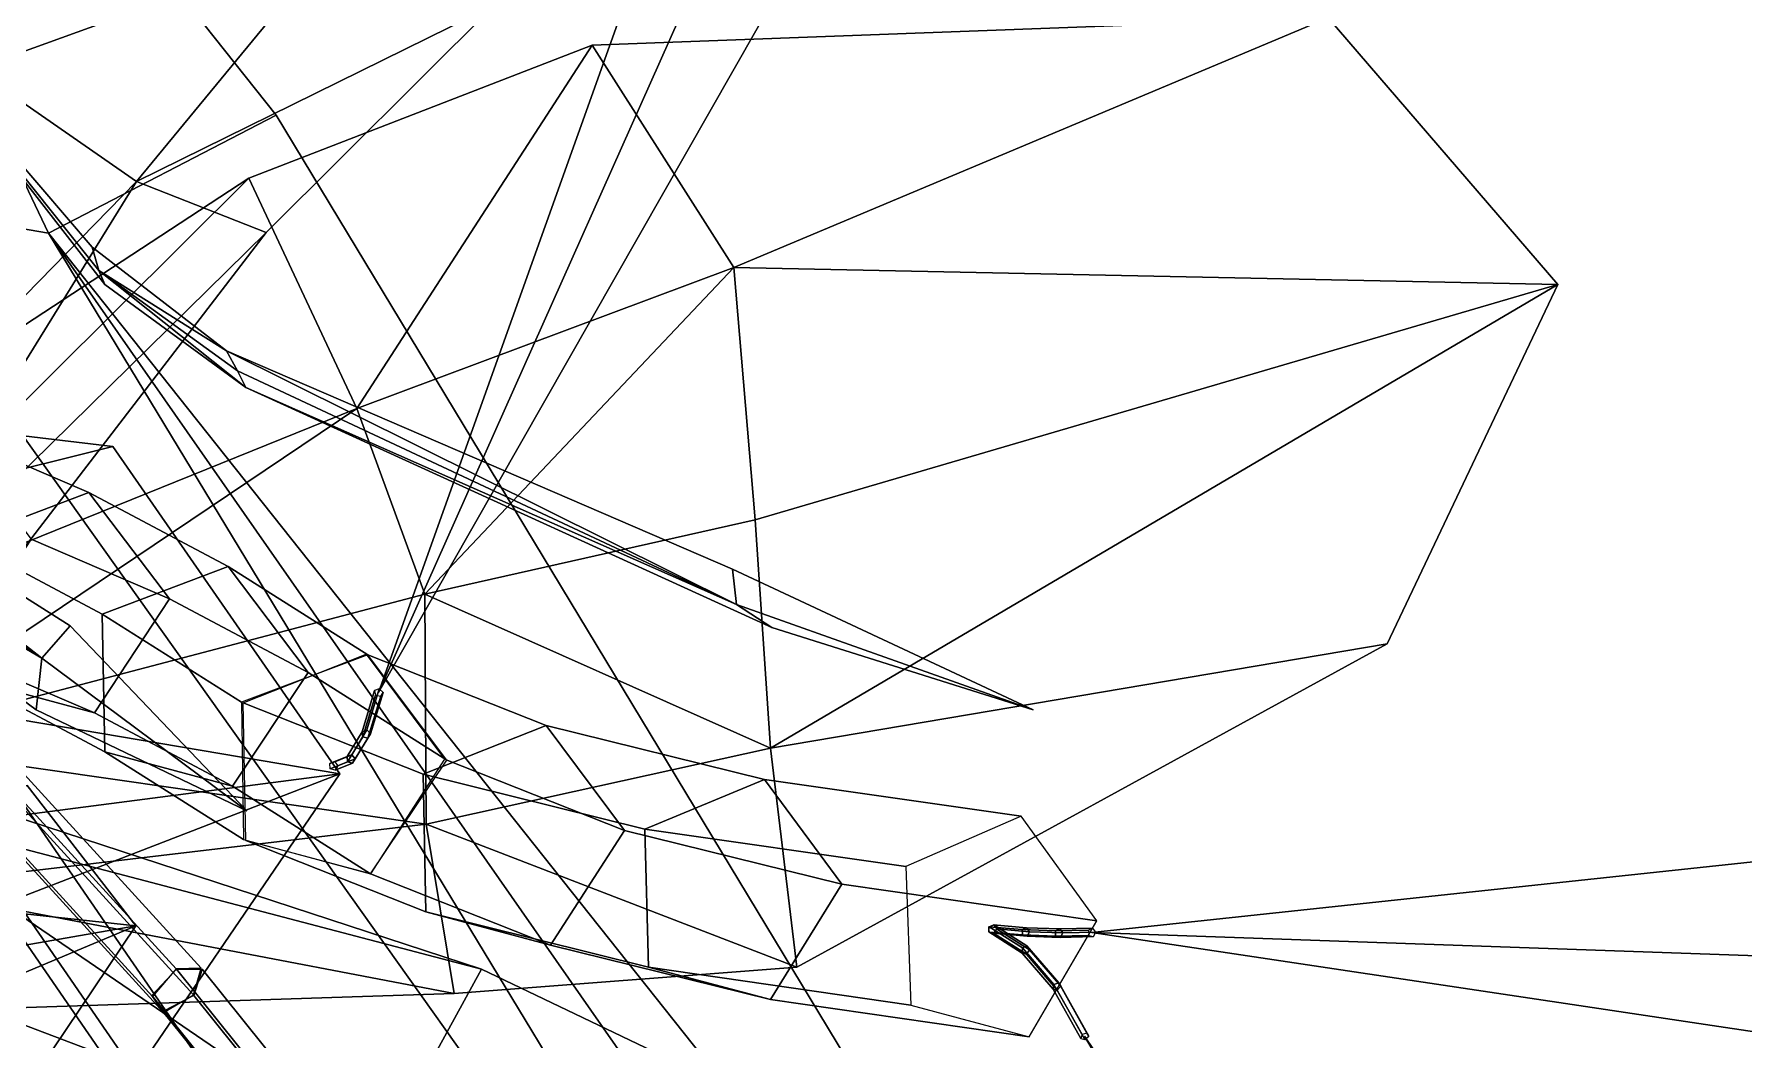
# Model space of a CAD drawing. Header units: metres. Extents: x -488 to 282, y -579 to 399.
# Drawn here: x 17.76 to 64.79, y -27 to 0.66 of the extents above; entities that cross this region are included whole.
import ezdxf

# ---------------------------------------------------------------- set-up
doc = ezdxf.new("R2010")
doc.units = ezdxf.units.M

msp = doc.modelspace()

# ---------------------------------------------------------------- linework, layer by layer
at = {"layer": 'coreopsi_1Pdncle', "color": 3}
for points in [[(-0.9812, 2.3616, -1.02844), (33.1158, 53.5824, 84.05926), (31.5009, 51.4651, 85.981), (-2.5961, 0.2442, 0.8933)], [(2.2269, -1.6221, 0.08411), (36.3239, 49.5986, 85.1718), (36.08269, 52.3995, 83.5824), (1.9856, 1.1786, -1.5052)], [(-2.5961, 0.2442, 0.8933), (31.5009, 51.4651, 85.981), (33.5085, 49.02449, 86.6457), (-0.5885, -2.1963, 1.5579)], [(-0.5885, -2.1963, 1.5579), (33.5085, 49.02449, 86.6457), (36.3239, 49.5986, 85.1718), (2.2269, -1.6221, 0.08411)], [(-0.2302, 2.2535, 1.5703), (36.6886, -51.3794, 83.9511), (34.4062, -53.6218, 83.514), (-2.5126, 0.01108, 1.1332)], [(2.3681, 1.4027, -0.148), (39.287, -52.2302, 82.2327), (36.6886, -51.3794, 83.9511), (-0.2302, 2.2535, 1.5703)], [(1.7159, -1.3735, -1.6632), (38.6348, -55.00653, 80.7175), (39.287, -52.2302, 82.2327), (2.3681, 1.4027, -0.148)], [(-2.5126, 0.01108, 1.1332), (34.4062, -53.6218, 83.514), (35.5728, -55.8796, 81.5214), (-1.346, -2.2466, -0.8594)], [(-1.346, -2.2466, -0.8594), (35.5728, -55.8796, 81.5214), (38.6348, -55.00653, 80.7175), (1.7159, -1.3735, -1.6632)]]:
    msp.add_3dface(points, dxfattribs=at)
at = {"layer": 'coreopsi_1Petal1', "color": 3}
for points in [[(21.276, 6.3355, 551.7697), (15.899, 9.5476, 554.8166), (16.1199, -0.2987, 546.9089)], [(21.276, 6.3355, 551.7697), (16.1199, -0.2987, 546.9089), (15.899, 9.5476, 554.8166)], [(16.1199, -0.2987, 546.9089), (26.09012, 3.3142, 549.0595), (21.276, 6.3355, 551.7697)], [(16.1199, -0.2987, 546.9089), (21.276, 6.3355, 551.7697), (26.09012, 3.3142, 549.0595)], [(16.1199, -0.2987, 546.9089), (20.5681, -3.3896, 543.6263), (26.09012, 3.3142, 549.0595)], [(16.1199, -0.2987, 546.9089), (26.09012, 3.3142, 549.0595), (20.5681, -3.3896, 543.6263)], [(20.5681, -3.3896, 543.6263), (30.4235, 1.4579, 544.8852), (26.09012, 3.3142, 549.0595)], [(20.5681, -3.3896, 543.6263), (26.09012, 3.3142, 549.0595), (30.4235, 1.4579, 544.8852)], [(24.1419, -4.7947, 540.6976), (30.4235, 1.4579, 544.8852), (20.5681, -3.3896, 543.6263)], [(24.1419, -4.7947, 540.6976), (20.5681, -3.3896, 543.6263), (30.4235, 1.4579, 544.8852)], [(37.00762, -5.7594, 542.7199), (53.3567, 1.1093, 535.8958), (33.1093, 0.3574, 542.4084)], [(37.00762, -5.7594, 542.7199), (33.1093, 0.3574, 542.4084), (53.3567, 1.1093, 535.8958)], [(59.6723, -6.2239, 532.9821), (53.3567, 1.1093, 535.8958), (37.00762, -5.7594, 542.7199)], [(59.6723, -6.2239, 532.9821), (37.00762, -5.7594, 542.7199), (53.3567, 1.1093, 535.8958)], [(26.6337, -9.6349, 541.0341), (33.1093, 0.3574, 542.4084), (23.6598, -3.3012, 540.8998)], [(26.6337, -9.6349, 541.0341), (23.6598, -3.3012, 540.8998), (33.1093, 0.3574, 542.4084)], [(37.00762, -5.7594, 542.7199), (33.1093, 0.3574, 542.4084), (26.6337, -9.6349, 541.0341)], [(37.00762, -5.7594, 542.7199), (26.6337, -9.6349, 541.0341), (33.1093, 0.3574, 542.4084)], [(9.4565, -14.758, 543.9631), (20.5681, -3.3896, 543.6263), (16.1199, -0.2987, 546.9089)], [(9.4565, -14.758, 543.9631), (16.1199, -0.2987, 546.9089), (20.5681, -3.3896, 543.6263)], [(10.8925, -16.00401, 544.0757), (23.6598, -3.3012, 540.8998), (8.06184, -13.5161, 540.0033)], [(10.8925, -16.00401, 544.0757), (8.06184, -13.5161, 540.0033), (23.6598, -3.3012, 540.8998)], [(12.8334, -15.9027, 541.9435), (20.5681, -3.3896, 543.6263), (9.4565, -14.758, 543.9631)], [(12.8334, -15.9027, 541.9435), (9.4565, -14.758, 543.9631), (20.5681, -3.3896, 543.6263)], [(26.6337, -9.6349, 541.0341), (23.6598, -3.3012, 540.8998), (10.8925, -16.00401, 544.0757)], [(26.6337, -9.6349, 541.0341), (10.8925, -16.00401, 544.0757), (23.6598, -3.3012, 540.8998)], [(12.8334, -15.9027, 541.9435), (24.1419, -4.7947, 540.6976), (20.5681, -3.3896, 543.6263)], [(12.8334, -15.9027, 541.9435), (20.5681, -3.3896, 543.6263), (24.1419, -4.7947, 540.6976)], [(12.7524, -19.6222, 538.3731), (24.1419, -4.7947, 540.6976), (12.8334, -15.9027, 541.9435)], [(12.7524, -19.6222, 538.3731), (12.8334, -15.9027, 541.9435), (24.1419, -4.7947, 540.6976)], [(37.00762, -5.7594, 542.7199), (26.6337, -9.6349, 541.0341), (28.5025, -14.7413, 540.1664)], [(37.00762, -5.7594, 542.7199), (28.5025, -14.7413, 540.1664), (26.6337, -9.6349, 541.0341)], [(37.5945, -12.6978, 542.884), (37.00762, -5.7594, 542.7199), (28.5025, -14.7413, 540.1664)], [(37.5945, -12.6978, 542.884), (28.5025, -14.7413, 540.1664), (37.00762, -5.7594, 542.7199)], [(59.6723, -6.2239, 532.9821), (37.00762, -5.7594, 542.7199), (37.5945, -12.6978, 542.884)], [(59.6723, -6.2239, 532.9821), (37.5945, -12.6978, 542.884), (37.00762, -5.7594, 542.7199)], [(37.5945, -12.6978, 542.884), (38.01511, -18.9765, 543.1086), (59.6723, -6.2239, 532.9821)], [(37.5945, -12.6978, 542.884), (59.6723, -6.2239, 532.9821), (38.01511, -18.9765, 543.1086)], [(38.01511, -18.9765, 543.1086), (54.9759, -16.1115, 535.3605), (59.6723, -6.2239, 532.9821)], [(38.01511, -18.9765, 543.1086), (59.6723, -6.2239, 532.9821), (54.9759, -16.1115, 535.3605)], [(0.9356, -15.416, 541.9705), (19.9178, -10.6808, 549.1124), (-1.1553, -8.1707, 539.429)], [(0.9356, -15.416, 541.9705), (-1.1553, -8.1707, 539.429), (19.9178, -10.6808, 549.1124)], [(12.9524, -18.8355, 542.0594), (26.6337, -9.6349, 541.0341), (10.8925, -16.00401, 544.0757)], [(12.9524, -18.8355, 542.0594), (10.8925, -16.00401, 544.0757), (26.6337, -9.6349, 541.0341)], [(28.5025, -14.7413, 540.1664), (26.6337, -9.6349, 541.0341), (12.9524, -18.8355, 542.0594)], [(28.5025, -14.7413, 540.1664), (12.9524, -18.8355, 542.0594), (26.6337, -9.6349, 541.0341)], [(26.1688, -19.6865, 550.7098), (19.9178, -10.6808, 549.1124), (0.9356, -15.416, 541.9705)], [(26.1688, -19.6865, 550.7098), (0.9356, -15.416, 541.9705), (19.9178, -10.6808, 549.1124)], [(28.5025, -14.7413, 540.1664), (38.01511, -18.9765, 543.1086), (37.5945, -12.6978, 542.884)], [(28.5025, -14.7413, 540.1664), (37.5945, -12.6978, 542.884), (38.01511, -18.9765, 543.1086)], [(12.9524, -18.8355, 542.0594), (28.5369, -21.06596, 539.8296), (28.5025, -14.7413, 540.1664)], [(12.9524, -18.8355, 542.0594), (28.5025, -14.7413, 540.1664), (28.5369, -21.06596, 539.8296)], [(28.5025, -14.7413, 540.1664), (28.5369, -21.06596, 539.8296), (38.01511, -18.9765, 543.1086)], [(28.5025, -14.7413, 540.1664), (38.01511, -18.9765, 543.1086), (28.5369, -21.06596, 539.8296)], [(26.1688, -19.6865, 550.7098), (0.9356, -15.416, 541.9705), (0.3879, -23.03008, 541.8832)], [(26.1688, -19.6865, 550.7098), (0.3879, -23.03008, 541.8832), (0.9356, -15.416, 541.9705)], [(38.7396, -25.00532, 541.4418), (54.9759, -16.1115, 535.3605), (38.01511, -18.9765, 543.1086)], [(38.7396, -25.00532, 541.4418), (38.01511, -18.9765, 543.1086), (54.9759, -16.1115, 535.3605)], [(12.9768, -20.574, 543.0792), (30.06034, -25.06243, 538.3398), (12.3301, -19.2559, 537.7284)], [(12.9768, -20.574, 543.0792), (12.3301, -19.2559, 537.7284), (30.06034, -25.06243, 538.3398)], [(13.9504, -22.7934, 541.6969), (28.5369, -21.06596, 539.8296), (12.9524, -18.8355, 542.0594)], [(13.9504, -22.7934, 541.6969), (12.9524, -18.8355, 542.0594), (28.5369, -21.06596, 539.8296)], [(28.5369, -21.06596, 539.8296), (38.7396, -25.00532, 541.4418), (38.01511, -18.9765, 543.1086)], [(28.5369, -21.06596, 539.8296), (38.01511, -18.9765, 543.1086), (38.7396, -25.00532, 541.4418)], [(-0.2521, -29.9013, 541.7844), (19.3861, -29.6217, 548.2532), (26.1688, -19.6865, 550.7098)], [(-0.2521, -29.9013, 541.7844), (26.1688, -19.6865, 550.7098), (19.3861, -29.6217, 548.2532)], [(0.3879, -23.03008, 541.8832), (-0.2521, -29.9013, 541.7844), (26.1688, -19.6865, 550.7098)], [(0.3879, -23.03008, 541.8832), (26.1688, -19.6865, 550.7098), (-0.2521, -29.9013, 541.7844)], [(20.551, -23.8688, 423.1191), (17.5693, -20.0067, 422.2864), (8.7214, -22.5928, 421.0151)], [(20.551, -23.8688, 423.1191), (8.7214, -22.5928, 421.0151), (17.5693, -20.0067, 422.2864)], [(11.7889, -24.4355, 543.1432), (27.1981, -30.2816, 542.0204), (12.9768, -20.574, 543.0792)], [(11.7889, -24.4355, 543.1432), (12.9768, -20.574, 543.0792), (27.1981, -30.2816, 542.0204)], [(27.1981, -30.2816, 542.0204), (30.06034, -25.06243, 538.3398), (12.9768, -20.574, 543.0792)], [(27.1981, -30.2816, 542.0204), (12.9768, -20.574, 543.0792), (30.06034, -25.06243, 538.3398)], [(13.9504, -22.7934, 541.6969), (29.3149, -25.7295, 538.8452), (28.5369, -21.06596, 539.8296)], [(13.9504, -22.7934, 541.6969), (28.5369, -21.06596, 539.8296), (29.3149, -25.7295, 538.8452)], [(29.3149, -25.7295, 538.8452), (38.7396, -25.00532, 541.4418), (28.5369, -21.06596, 539.8296)], [(29.3149, -25.7295, 538.8452), (28.5369, -21.06596, 539.8296), (38.7396, -25.00532, 541.4418)], [(20.551, -23.8688, 423.1191), (8.7214, -22.5928, 421.0151), (8.5651, -25.9572, 421.5548)], [(20.551, -23.8688, 423.1191), (8.5651, -25.9572, 421.5548), (8.7214, -22.5928, 421.0151)], [(10.5319, -26.3454, 540.1849), (29.3149, -25.7295, 538.8452), (13.9504, -22.7934, 541.6969)], [(10.5319, -26.3454, 540.1849), (13.9504, -22.7934, 541.6969), (29.3149, -25.7295, 538.8452)], [(8.3584, -28.9947, 422.0447), (17.4959, -28.4221, 423.2849), (20.551, -23.8688, 423.1191)], [(8.3584, -28.9947, 422.0447), (20.551, -23.8688, 423.1191), (17.4959, -28.4221, 423.2849)], [(8.5651, -25.9572, 421.5548), (8.3584, -28.9947, 422.0447), (20.551, -23.8688, 423.1191)], [(8.5651, -25.9572, 421.5548), (20.551, -23.8688, 423.1191), (8.3584, -28.9947, 422.0447)], [(9.3757, -27.2892, 544.8241), (19.5803, -37.8906, 546.4715), (11.7889, -24.4355, 543.1432)], [(9.3757, -27.2892, 544.8241), (11.7889, -24.4355, 543.1432), (19.5803, -37.8906, 546.4715)], [(11.7889, -24.4355, 543.1432), (19.5803, -37.8906, 546.4715), (24.3813, -34.5765, 544.0052)], [(11.7889, -24.4355, 543.1432), (24.3813, -34.5765, 544.0052), (19.5803, -37.8906, 546.4715)], [(24.3813, -34.5765, 544.0052), (27.1981, -30.2816, 542.0204), (11.7889, -24.4355, 543.1432)], [(24.3813, -34.5765, 544.0052), (11.7889, -24.4355, 543.1432), (27.1981, -30.2816, 542.0204)], [(27.1981, -30.2816, 542.0204), (39.06902, -29.3659, 540.637), (30.06034, -25.06243, 538.3398)], [(27.1981, -30.2816, 542.0204), (30.06034, -25.06243, 538.3398), (39.06902, -29.3659, 540.637)]]:
    msp.add_3dface(points, dxfattribs=at)
at = {"layer": 'coreopsi_1stLeaf', "color": 3}
for points in [[(8.6375, -9.2088, 35.4535), (17.9643, -16.5047, 49.2199), (8.2948, -9.9285, 35.303)], [(8.6375, -9.2088, 35.4535), (8.2948, -9.9285, 35.303), (17.9643, -16.5047, 49.2199)], [(8.6375, -9.2088, 35.4535), (18.7519, -15.6132, 49.3087), (17.9643, -16.5047, 49.2199)], [(8.6375, -9.2088, 35.4535), (17.9643, -16.5047, 49.2199), (18.7519, -15.6132, 49.3087)], [(8.2948, -9.9285, 35.303), (17.9643, -16.5047, 49.2199), (7.9191, -10.607, 35.03004)], [(8.2948, -9.9285, 35.303), (7.9191, -10.607, 35.03004), (17.9643, -16.5047, 49.2199)], [(7.9191, -10.607, 35.03004), (17.9643, -16.5047, 49.2199), (17.8113, -17.922, 48.783)], [(7.9191, -10.607, 35.03004), (17.8113, -17.922, 48.783), (17.9643, -16.5047, 49.2199)], [(23.6069, -20.7009, 55.7273), (17.9643, -16.5047, 49.2199), (18.7519, -15.6132, 49.3087)], [(23.6069, -20.7009, 55.7273), (18.7519, -15.6132, 49.3087), (17.9643, -16.5047, 49.2199)], [(23.6069, -20.7009, 55.7273), (17.8113, -17.922, 48.783), (17.9643, -16.5047, 49.2199)], [(23.6069, -20.7009, 55.7273), (17.9643, -16.5047, 49.2199), (17.8113, -17.922, 48.783)]]:
    msp.add_3dface(points, dxfattribs=at)
at = {"layer": 'coreopsi_Leaf', "color": 3}
for points in [[(4.935, 22.935, 357.7636), (18.1524, -4.8086, 323.432), (12.8242, -3.9006, 321.5096)], [(4.935, 22.935, 357.7636), (12.8242, -3.9006, 321.5096), (18.1524, -4.8086, 323.432)], [(4.935, 22.935, 357.7636), (24.4138, -1.5633, 324.7297), (18.1524, -4.8086, 323.432)], [(4.935, 22.935, 357.7636), (18.1524, -4.8086, 323.432), (24.4138, -1.5633, 324.7297)], [(27.2333, -17.451, 210.1658), (37.3062, 10.7562, 247.9861), (38.7038, 8.2703, 250.046)], [(27.2333, -17.451, 210.1658), (38.7038, 8.2703, 250.046), (37.3062, 10.7562, 247.9861)], [(38.7038, 8.2703, 250.046), (40.2512, 5.394, 250.7319), (27.2333, -17.451, 210.1658)], [(38.7038, 8.2703, 250.046), (27.2333, -17.451, 210.1658), (40.2512, 5.394, 250.7319)], [(14.4049, 0.5772, 56.3949), (19.3485, -5.1944, 64.3982), (19.5372, -5.8413, 63.9582)], [(14.4049, 0.5772, 56.3949), (19.5372, -5.8413, 63.9582), (19.3485, -5.1944, 64.3982)], [(19.5372, -5.8413, 63.9582), (19.7005, -6.2272, 63.32), (14.4049, 0.5772, 56.3949)], [(19.5372, -5.8413, 63.9582), (14.4049, 0.5772, 56.3949), (19.7005, -6.2272, 63.32)], [(52.5728, -48.1448, 254.6378), (18.1524, -4.8086, 323.432), (24.4138, -1.5633, 324.7297)], [(52.5728, -48.1448, 254.6378), (24.4138, -1.5633, 324.7297), (18.1524, -4.8086, 323.432)], [(44.9558, -49.04651, 253.069), (12.8242, -3.9006, 321.5096), (18.1524, -4.8086, 323.432)], [(44.9558, -49.04651, 253.069), (18.1524, -4.8086, 323.432), (12.8242, -3.9006, 321.5096)], [(44.9558, -49.04651, 253.069), (18.1524, -4.8086, 323.432), (48.6679, -48.5291, 254.1519)], [(44.9558, -49.04651, 253.069), (48.6679, -48.5291, 254.1519), (18.1524, -4.8086, 323.432)], [(48.6679, -48.5291, 254.1519), (18.1524, -4.8086, 323.432), (52.5728, -48.1448, 254.6378)], [(48.6679, -48.5291, 254.1519), (52.5728, -48.1448, 254.6378), (18.1524, -4.8086, 323.432)], [(19.3485, -5.1944, 64.3982), (23.05171, -8.05422, 68.7668), (19.5372, -5.8413, 63.9582)], [(19.3485, -5.1944, 64.3982), (19.5372, -5.8413, 63.9582), (23.05171, -8.05422, 68.7668)], [(23.05171, -8.05422, 68.7668), (23.3515, -8.5967, 68.1229), (19.5372, -5.8413, 63.9582)], [(23.05171, -8.05422, 68.7668), (19.5372, -5.8413, 63.9582), (23.3515, -8.5967, 68.1229)], [(19.5372, -5.8413, 63.9582), (23.3515, -8.5967, 68.1229), (23.5832, -9.05707, 67.3781)], [(19.5372, -5.8413, 63.9582), (23.5832, -9.05707, 67.3781), (23.3515, -8.5967, 68.1229)], [(19.5372, -5.8413, 63.9582), (23.5832, -9.05707, 67.3781), (19.7005, -6.2272, 63.32)], [(19.5372, -5.8413, 63.9582), (19.7005, -6.2272, 63.32), (23.5832, -9.05707, 67.3781)], [(23.05171, -8.05422, 68.7668), (37.07718, -15.03188, 81.2103), (23.3515, -8.5967, 68.1229)], [(23.05171, -8.05422, 68.7668), (23.3515, -8.5967, 68.1229), (37.07718, -15.03188, 81.2103)], [(23.05171, -8.05422, 68.7668), (36.9728, -14.0513, 82.07906), (37.07718, -15.03188, 81.2103)], [(23.05171, -8.05422, 68.7668), (37.07718, -15.03188, 81.2103), (36.9728, -14.0513, 82.07906)], [(23.3515, -8.5967, 68.1229), (37.07718, -15.03188, 81.2103), (23.5832, -9.05707, 67.3781)], [(23.3515, -8.5967, 68.1229), (23.5832, -9.05707, 67.3781), (37.07718, -15.03188, 81.2103)], [(23.5832, -9.05707, 67.3781), (37.07718, -15.03188, 81.2103), (38.05145, -15.6567, 80.04459)], [(23.5832, -9.05707, 67.3781), (38.05145, -15.6567, 80.04459), (37.07718, -15.03188, 81.2103)], [(45.2366, -17.9278, 87.2484), (37.07718, -15.03188, 81.2103), (36.9728, -14.0513, 82.07906)], [(45.2366, -17.9278, 87.2484), (36.9728, -14.0513, 82.07906), (37.07718, -15.03188, 81.2103)], [(45.2366, -17.9278, 87.2484), (38.05145, -15.6567, 80.04459), (37.07718, -15.03188, 81.2103)], [(45.2366, -17.9278, 87.2484), (37.07718, -15.03188, 81.2103), (38.05145, -15.6567, 80.04459)], [(46.8522, -24.04874, 254.4358), (70.02516, -21.5784, 296.678), (71.1709, -24.9035, 296.7615)], [(46.8522, -24.04874, 254.4358), (71.1709, -24.9035, 296.7615), (70.02516, -21.5784, 296.678)], [(71.1709, -24.9035, 296.7615), (72.1137, -27.8365, 295.4783), (46.8522, -24.04874, 254.4358)], [(71.1709, -24.9035, 296.7615), (46.8522, -24.04874, 254.4358), (72.1137, -27.8365, 295.4783)], [(46.656, -26.9064, 253.5712), (67.1317, -57.2715, 284.9749), (67.1791, -60.1093, 282.8964)], [(46.656, -26.9064, 253.5712), (67.1791, -60.1093, 282.8964), (67.1317, -57.2715, 284.9749)], [(67.1791, -60.1093, 282.8964), (67.2297, -61.7665, 279.9999), (46.656, -26.9064, 253.5712)], [(67.1791, -60.1093, 282.8964), (46.656, -26.9064, 253.5712), (67.2297, -61.7665, 279.9999)]]:
    msp.add_3dface(points, dxfattribs=at)
at = {"layer": 'coreopsi_Petiole', "color": 3}
for points in [[(-1.09242, 1.6977, -0.4705), (19.221, 20.4995, 20.2059), (18.7628, 18.9762, 22.04123), (-1.5505, 0.1744, 1.3646)], [(1.6352, -1.139, -0.5707), (21.9487, 17.6627, 20.1057), (21.1787, 19.6924, 19.01661), (0.8652, 0.8906, -1.6599)], [(-1.5505, 0.1744, 1.3646), (18.7628, 18.9762, 22.04123), (20.4741, 17.1966, 21.9783), (0.1606, -1.6051, 1.3018)], [(0.1606, -1.6051, 1.3018), (20.4741, 17.1966, 21.9783), (21.9487, 17.6627, 20.1057), (1.6352, -1.139, -0.5707)], [(4.03635, -0.6369, 53.1634), (16.01578, 9.06355, 104.6296), (19.2437, 10.6364, 103.5784), (7.3729, 1.01609, 52.7982)], [(15.4557, -10.3134, 158.2841), (19.2618, -11.9495, 173.7976), (15.8065, -13.2587, 174.5072), (12.00051, -11.6225, 158.9938)], [(17.6719, -13.2322, 157.4326), (21.478, -14.8684, 172.946), (19.2618, -11.9495, 173.7976), (15.4557, -10.3134, 158.2841)], [(19.2618, -11.9495, 173.7976), (23.09428, -13.9853, 189.3349), (19.6324, -15.2912, 190.0176), (15.8065, -13.2587, 174.5072)], [(21.478, -14.8684, 172.946), (25.2927, -16.8956, 188.4111), (23.09428, -13.9853, 189.3349), (19.2618, -11.9495, 173.7976)], [(15.607, -16.3725, 157.608), (19.4131, -18.00876, 173.1214), (21.478, -14.8684, 172.946), (17.6719, -13.2322, 157.4326)], [(15.8065, -13.2587, 174.5072), (19.6324, -15.2912, 190.0176), (19.705, -19.08189, 189.5029), (15.9014, -17.06005, 174.083)], [(23.09428, -13.9853, 189.3349), (26.9331, -16.4126, 204.8143), (23.4645, -17.7147, 205.4702), (19.6324, -15.2912, 190.0176)], [(25.2927, -16.8956, 188.4111), (29.1137, -19.3126, 203.8186), (26.9331, -16.4126, 204.8143), (23.09428, -13.9853, 189.3349)], [(19.4131, -18.00876, 173.1214), (23.21, -20.02741, 188.5143), (25.2927, -16.8956, 188.4111), (21.478, -14.8684, 172.946)], [(12.09543, -15.4238, 158.5696), (15.9014, -17.06005, 174.083), (19.4131, -18.00876, 173.1214), (15.607, -16.3725, 157.608)], [(19.6324, -15.2912, 190.0176), (23.4645, -17.7147, 205.4702), (23.5148, -21.4923, 204.8651), (19.705, -19.08189, 189.5029)], [(13.3866, -15.9863, 19.5805), (21.6653, -25.05248, 27.07801), (21.01638, -25.8151, 26.8722), (12.7377, -16.749, 19.3748)], [(14.1372, -16.03809, 18.9136), (22.352, -25.03184, 26.344), (21.6653, -25.05248, 27.07801), (13.3866, -15.9863, 19.5805)], [(13.9627, -16.8169, 18.3023), (22.1383, -25.7661, 25.6915), (22.352, -25.03184, 26.344), (14.1372, -16.03809, 18.9136)], [(26.895, -16.393, 204.6716), (31.8466, -18.3554, 219.8196), (28.4568, -19.6942, 220.7542), (23.5052, -17.7318, 205.6062)], [(29.04916, -19.2832, 203.5931), (34.00071, -21.2455, 218.7411), (31.8466, -18.3554, 219.8196), (26.895, -16.393, 204.6716)], [(12.7377, -16.749, 19.3748), (21.01638, -25.8151, 26.8722), (21.3176, -26.2475, 26.01617), (13.1028, -17.2537, 18.5857)], [(13.1028, -17.2537, 18.5857), (21.3176, -26.2475, 26.01617), (22.1383, -25.7661, 25.6915), (13.9627, -16.8169, 18.3023)], [(23.21, -20.02741, 188.5143), (27.01328, -22.434, 203.8498), (29.1137, -19.3126, 203.8186), (25.2927, -16.8956, 188.4111)], [(15.9014, -17.06005, 174.083), (19.705, -19.08189, 189.5029), (23.21, -20.02741, 188.5143), (19.4131, -18.00876, 173.1214)], [(26.9101, -18.4788, 208.4298), (27.2511, -17.351, 210.0946), (27.1239, -17.3945, 210.1501), (26.7809, -18.5271, 208.4758)], [(26.7809, -18.5271, 208.4758), (27.1239, -17.3945, 210.1501), (27.149, -17.5176, 210.228), (26.7992, -18.6663, 208.522)], [(27.00742, -18.5855, 208.4468), (27.3538, -17.4448, 210.1369), (27.2511, -17.351, 210.0946), (26.9101, -18.4788, 208.4298)], [(23.5052, -17.7318, 205.6062), (28.4568, -19.6942, 220.7542), (28.5294, -23.4848, 220.2394), (23.5779, -21.5224, 205.0914)], [(26.7992, -18.6663, 208.522), (27.149, -17.5176, 210.228), (27.291, -17.5472, 210.2189), (26.9392, -18.7007, 208.5035)], [(26.9392, -18.7007, 208.5035), (27.291, -17.5472, 210.2189), (27.3538, -17.4448, 210.1369), (27.00742, -18.5855, 208.4468)], [(26.4951, -19.1606, 206.5528), (26.9101, -18.4788, 208.4298), (26.7809, -18.5271, 208.4758), (26.3636, -19.2112, 206.5886)], [(26.3636, -19.2112, 206.5886), (26.7809, -18.5271, 208.4758), (26.7992, -18.6663, 208.522), (26.374, -19.3583, 206.6004)], [(26.374, -19.3583, 206.6004), (26.7992, -18.6663, 208.522), (26.9392, -18.7007, 208.5035), (26.5117, -19.3949, 206.5716)], [(26.5861, -19.2735, 206.5424), (27.00742, -18.5855, 208.4468), (26.9101, -18.4788, 208.4298), (26.4951, -19.1606, 206.5528)], [(26.5117, -19.3949, 206.5716), (26.9392, -18.7007, 208.5035), (27.00742, -18.5855, 208.4468), (26.5861, -19.2735, 206.5424)], [(31.8466, -18.3554, 219.8196), (37.8507, -19.837, 234.4767), (34.56, -21.2041, 235.6845), (28.4568, -19.6942, 220.7542)], [(34.00071, -21.2455, 218.7411), (39.9723, -22.7198, 233.3173), (37.8507, -19.837, 234.4767), (31.8466, -18.3554, 219.8196)], [(19.705, -19.08189, 189.5029), (23.5148, -21.4923, 204.8651), (27.01328, -22.434, 203.8498), (23.21, -20.02741, 188.5143)], [(26.02434, -19.3548, 204.5483), (26.4951, -19.1606, 206.5528), (26.3636, -19.2112, 206.5886), (25.8928, -19.4054, 204.5841)], [(25.8928, -19.4054, 204.5841), (26.3636, -19.2112, 206.5886), (26.374, -19.3583, 206.6004), (25.9032, -19.5524, 204.5959)], [(26.1153, -19.4677, 204.5378), (26.5861, -19.2735, 206.5424), (26.4951, -19.1606, 206.5528), (26.02434, -19.3548, 204.5483)], [(26.04097, -19.5891, 204.5671), (26.5117, -19.3949, 206.5716), (26.5861, -19.2735, 206.5424), (26.1153, -19.4677, 204.5378)], [(25.9032, -19.5524, 204.5959), (26.374, -19.3583, 206.6004), (26.5117, -19.3949, 206.5716), (26.04097, -19.5891, 204.5671)], [(27.01082, -22.4351, 203.851), (31.9623, -24.3975, 218.999), (34.00071, -21.2455, 218.7411), (29.04916, -19.2832, 203.5931)], [(28.4568, -19.6942, 220.7542), (34.56, -21.2041, 235.6845), (34.6616, -25.00508, 235.2584), (28.5294, -23.4848, 220.2394)], [(37.8507, -19.837, 234.4767), (44.9098, -20.8495, 248.6972), (41.7378, -22.2364, 250.1708), (34.56, -21.2041, 235.6845)], [(39.9723, -22.7198, 233.3173), (46.993, -23.7277, 247.4592), (44.9098, -20.8495, 248.6972), (37.8507, -19.837, 234.4767)], [(23.5779, -21.5224, 205.0914), (28.5294, -23.4848, 220.2394), (31.9623, -24.3975, 218.999), (27.01082, -22.4351, 203.851)], [(31.9623, -24.3975, 218.999), (38.01265, -25.8956, 233.7976), (39.9723, -22.7198, 233.3173), (34.00071, -21.2455, 218.7411)], [(34.56, -21.2041, 235.6845), (41.7378, -22.2364, 250.1708), (41.8747, -26.04501, 249.8314), (34.6616, -25.00508, 235.2584)], [(38.01265, -25.8956, 233.7976), (45.128, -26.9202, 248.1562), (46.993, -23.7277, 247.4592), (39.9723, -22.7198, 233.3173)], [(28.5294, -23.4848, 220.2394), (34.6616, -25.00508, 235.2584), (38.01265, -25.8956, 233.7976), (31.9623, -24.3975, 218.999)], [(44.03199, -23.8931, 248.9335), (44.9427, -24.4728, 250.6976), (44.9335, -24.6143, 250.6559), (44.02279, -24.03465, 248.8917)], [(44.146, -23.8365, 248.8596), (45.06073, -23.9178, 250.7128), (44.9386, -23.9714, 250.7708), (44.02394, -23.8902, 248.9176)], [(44.02394, -23.8902, 248.9176), (44.9386, -23.9714, 250.7708), (44.9455, -24.1188, 250.7609), (44.03084, -24.03756, 248.9077)], [(44.1588, -23.8412, 248.8851), (45.06959, -24.4209, 250.6492), (44.9427, -24.4728, 250.6976), (44.03199, -23.8931, 248.9335)], [(44.1442, -24.0668, 248.8185), (45.05493, -24.6465, 250.5826), (45.1385, -24.5276, 250.5785), (44.2278, -23.9479, 248.8144)], [(44.2278, -23.9479, 248.8144), (45.1425, -24.0292, 250.6676), (45.06073, -23.9178, 250.7128), (44.146, -23.8365, 248.8596)], [(44.157, -24.07144, 248.8439), (45.07172, -24.1527, 250.6971), (45.1425, -24.0292, 250.6676), (44.2278, -23.9479, 248.8144)], [(44.2278, -23.9479, 248.8144), (45.1385, -24.5276, 250.5785), (45.06959, -24.4209, 250.6492), (44.1588, -23.8412, 248.8851)], [(45.06073, -23.9178, 250.7128), (45.9715, -23.9484, 252.5663), (45.8498, -24.00209, 252.6251), (44.9386, -23.9714, 250.7708)], [(44.9386, -23.9714, 250.7708), (45.8498, -24.00209, 252.6251), (45.8583, -24.1495, 252.6185), (44.9455, -24.1188, 250.7609)], [(45.1425, -24.0292, 250.6676), (46.05456, -24.05986, 252.5236), (45.9715, -23.9484, 252.5663), (45.06073, -23.9178, 250.7128)], [(45.9715, -23.9484, 252.5663), (46.879, -23.9284, 254.4214), (46.7579, -23.9821, 254.4812), (45.8498, -24.00209, 252.6251)], [(45.8498, -24.00209, 252.6251), (46.7579, -23.9821, 254.4812), (46.768, -24.1295, 254.4779), (45.8583, -24.1495, 252.6185)], [(46.05456, -24.05986, 252.5236), (46.9634, -24.03989, 254.3813), (46.879, -23.9284, 254.4214), (45.9715, -23.9484, 252.5663)], [(44.02279, -24.03465, 248.8917), (44.9335, -24.6143, 250.6559), (45.05493, -24.6465, 250.5826), (44.1442, -24.0668, 248.8185)], [(44.03084, -24.03756, 248.9077), (44.9455, -24.1188, 250.7609), (45.07172, -24.1527, 250.6971), (44.157, -24.07144, 248.8439)], [(45.06959, -24.4209, 250.6492), (45.9411, -25.4303, 252.2637), (45.8101, -25.4785, 252.3042), (44.9427, -24.4728, 250.6976)], [(44.9455, -24.1188, 250.7609), (45.8583, -24.1495, 252.6185), (45.985, -24.1834, 252.5557), (45.07172, -24.1527, 250.6971)], [(45.1385, -24.5276, 250.5785), (45.9989, -25.527, 252.1718), (45.9411, -25.4303, 252.2637), (45.06959, -24.4209, 250.6492)], [(45.07172, -24.1527, 250.6971), (45.985, -24.1834, 252.5557), (46.05456, -24.05986, 252.5236), (45.1425, -24.0292, 250.6676)], [(45.8583, -24.1495, 252.6185), (46.768, -24.1295, 254.4779), (46.8951, -24.1634, 254.4161), (45.985, -24.1834, 252.5557)], [(45.985, -24.1834, 252.5557), (46.8951, -24.1634, 254.4161), (46.9634, -24.03989, 254.3813), (46.05456, -24.05986, 252.5236)], [(44.9427, -24.4728, 250.6976), (45.8101, -25.4785, 252.3042), (45.7869, -25.6075, 252.2358), (44.9335, -24.6143, 250.6559)], [(44.9335, -24.6143, 250.6559), (45.7869, -25.6075, 252.2358), (45.9041, -25.6359, 252.1547), (45.05493, -24.6465, 250.5826)], [(45.05493, -24.6465, 250.5826), (45.9041, -25.6359, 252.1547), (45.9989, -25.527, 252.1718), (45.1385, -24.5276, 250.5785)], [(21.6702, -25.05753, 27.08215), (23.9485, -27.892, 29.3585), (23.2714, -28.6222, 29.1269), (20.9932, -25.7876, 26.8505)], [(22.3779, -25.06215, 26.3681), (24.6561, -27.8966, 28.6445), (23.9485, -27.892, 29.3585), (21.6702, -25.05753, 27.08215)], [(22.1496, -25.7801, 25.7025), (24.4279, -28.6146, 27.9789), (24.6561, -27.8966, 28.6445), (22.3779, -25.06215, 26.3681)], [(34.6616, -25.00508, 235.2584), (41.8747, -26.04501, 249.8314), (45.128, -26.9202, 248.1562), (38.01265, -25.8956, 233.7976)], [(20.9932, -25.7876, 26.8505), (23.2714, -28.6222, 29.1269), (23.577, -29.06052, 28.2753), (21.2988, -26.2259, 25.9989)], [(21.2988, -26.2259, 25.9989), (23.577, -29.06052, 28.2753), (24.4279, -28.6146, 27.9789), (22.1496, -25.7801, 25.7025)], [(45.8101, -25.4785, 252.3042), (46.5848, -26.8584, 253.6608), (46.5487, -26.9686, 253.5691), (45.7869, -25.6075, 252.2358)], [(45.7869, -25.6075, 252.2358), (46.5487, -26.9686, 253.5691), (46.6621, -26.9915, 253.4811), (45.9041, -25.6359, 252.1547)], [(45.9411, -25.4303, 252.2637), (46.7197, -26.8158, 253.6272), (46.5848, -26.8584, 253.6608), (45.8101, -25.4785, 252.3042)], [(45.9041, -25.6359, 252.1547), (46.6621, -26.9915, 253.4811), (46.7672, -26.8975, 253.5167), (45.9989, -25.527, 252.1718)], [(45.9989, -25.527, 252.1718), (46.7672, -26.8975, 253.5167), (46.7197, -26.8158, 253.6272), (45.9411, -25.4303, 252.2637)]]:
    msp.add_3dface(points, dxfattribs=at)

doc.saveas('drawing.dxf')
